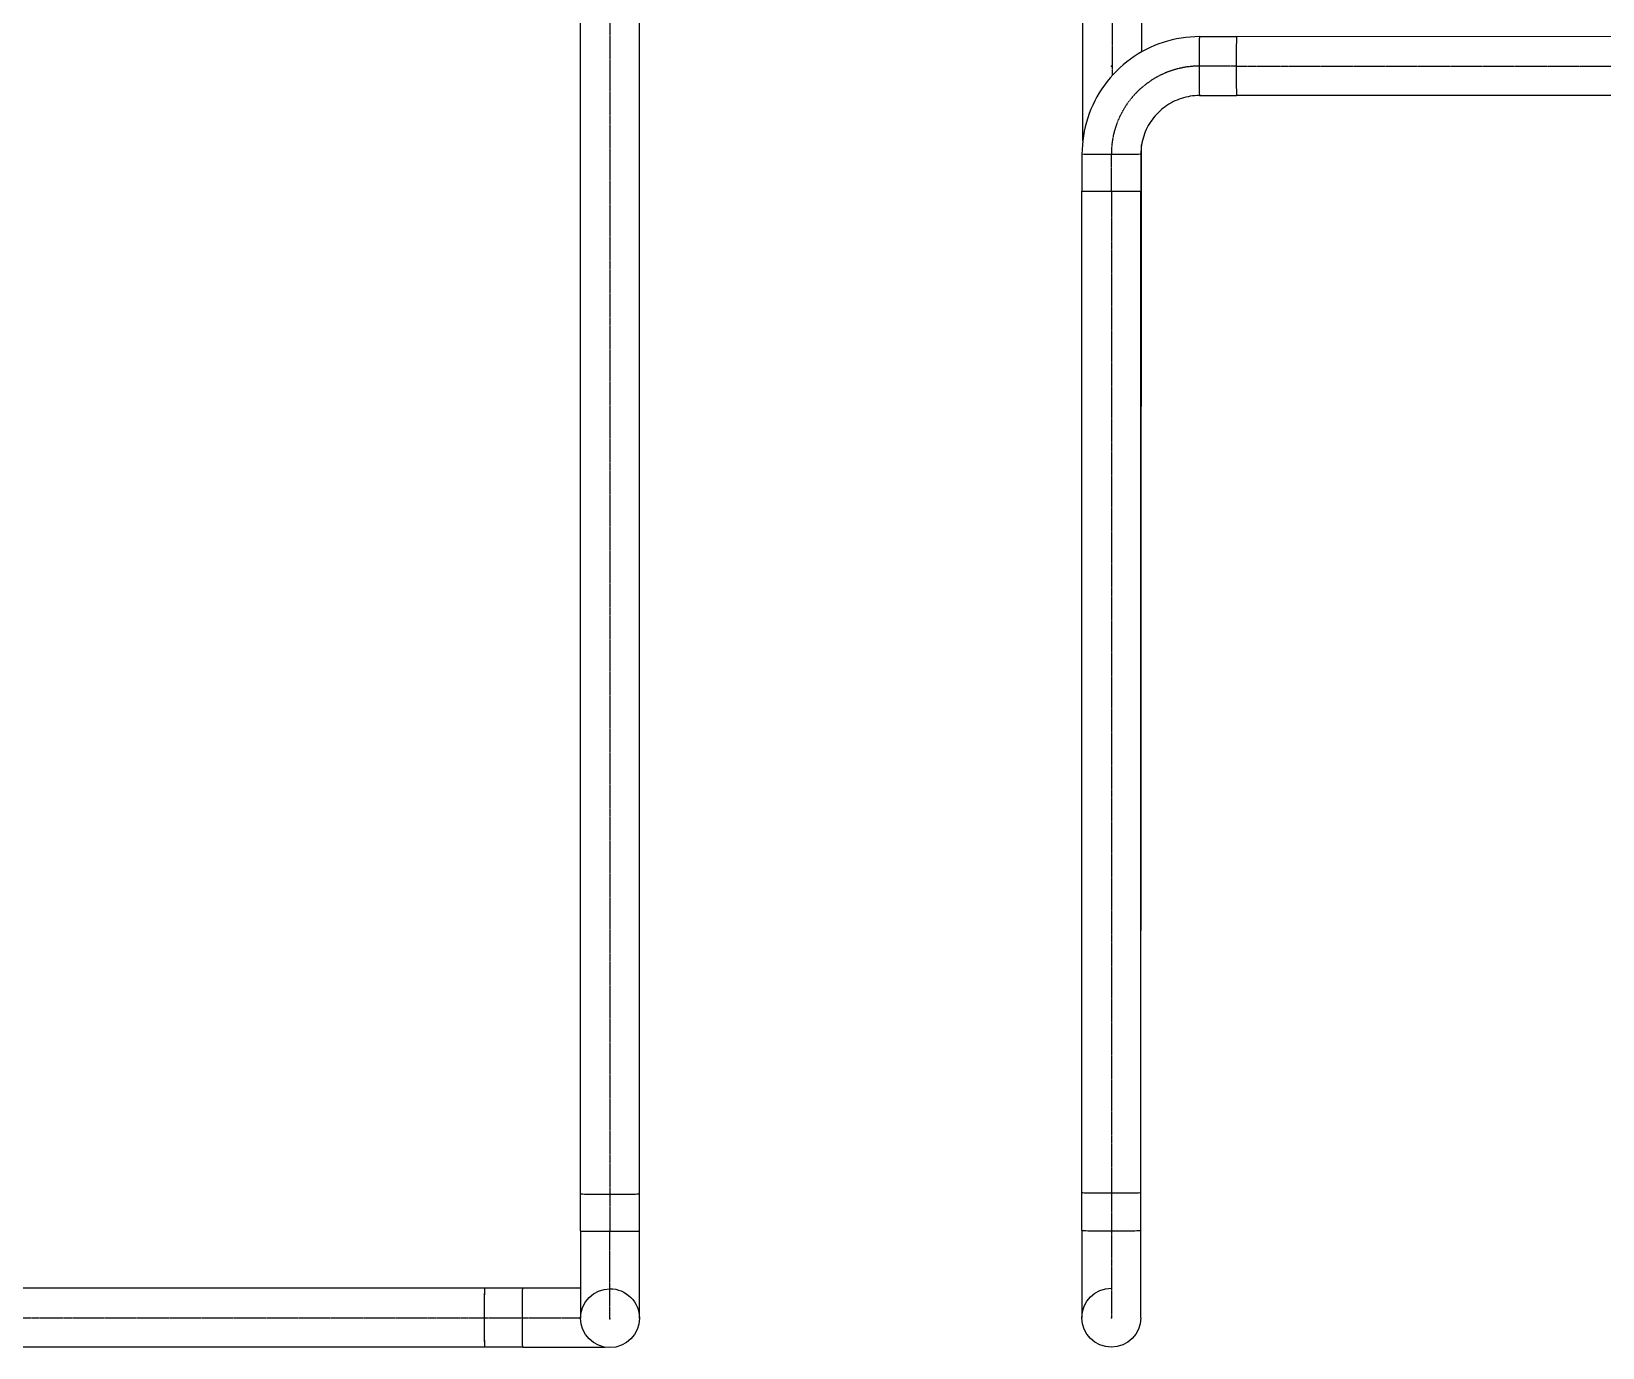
# Model space of a CAD drawing. Header units: millimetres. Extents: x 48717 to 75522, y 76128 to 88842.
# Drawn here: x 69173 to 70868, y 82471 to 83890 of the extents above; entities that cross this region are included whole.
import ezdxf

# ---------------------------------------------------------------- set-up
doc = ezdxf.new("R2010")
doc.units = ezdxf.units.MM
doc.linetypes.add('CENTER2', pattern=[1.125, 0.75, -0.125, 0.125, -0.125])
for name, color, linetype in [('Top (Plan) View2-CENTER', 1, 'CENTER2'), ('Top (Plan) View2-DV20-S1B-002a', 140, 'Continuous'), ('Top (Plan) View2-DV20-S1B-002b', 140, 'Continuous'), ('Top (Plan) View2-DV20-S1B-002c', 140, 'Continuous'), ('Top (Plan) View2-DV90-S1B-002b', 120, 'Continuous'), ('Top (Plan) View2-DV90-S1B-002c', 120, 'Continuous')]:
    doc.layers.add(name, color=color, linetype=linetype)

# ---------------------------------------------------------------- blocks, each defined once
blk = doc.blocks.new('*U912')
at = {"layer": 'Top (Plan) View2-CENTER'}
blk.add_line((66693.7, 82503.1), (69661.7, 82503.1), dxfattribs=at)
at = {"layer": 'Top (Plan) View2-DV90-S1B-002b', "color": 0, "linetype": 'ByBlock', "lineweight": -2}
for p, q in [((69662, 82534.9), (66693.7, 82534.9)), ((69662, 82471.4), (66693.7, 82471.4))]:
    blk.add_line(p, q, dxfattribs=at)
at = {"layer": 'Top (Plan) View2-DV90-S1B-002b', "color": 0, "linetype": 'ByBlock', "lineweight": -2, "extrusion": (0, 0, -1)}
for start_param, end_param in [(1.570796, 3.141593), (0, 1.570796)]:
    blk.add_ellipse((69662, 82503.1), major_axis=(0, -31.8), ratio=0.01, start_param=start_param, end_param=end_param, dxfattribs=at)
blk = doc.blocks.new('*U968')
at = {"layer": 'Top (Plan) View2-CENTER'}
for p, q in [((69662, 82503.1), (69702.9, 82503.1)), ((69702.9, 82503.1), (69765.2, 82503.1))]:
    blk.add_line(p, q, dxfattribs=at)
at = {"layer": 'Top (Plan) View2-DV90-S1B-002b', "color": 0, "linetype": 'ByBlock', "lineweight": -2}
for p, q in [((69702.9, 82534.9), (69662, 82534.9)), ((69765.2, 82534.9), (69702.9, 82534.9)), ((69702.9, 82471.4), (69662, 82471.4)), ((69702.9, 82471.4), (69791.9, 82471.4))]:
    blk.add_line(p, q, dxfattribs=at)
at = {"layer": 'Top (Plan) View2-DV90-S1B-002b', "color": 0, "linetype": 'ByBlock', "lineweight": -2, "extrusion": (0, 0, -1)}
for centre, start_param, end_param in [((69662, 82503.1), 0, 3.141593), ((69702.9, 82503.1), 1.570796, 3.141593), ((69702.9, 82503.1), 0, 1.570796)]:
    blk.add_ellipse(centre, major_axis=(0, -31.8), ratio=0.01, start_param=start_param, end_param=end_param, dxfattribs=at)
blk = doc.blocks.new('*U970')
at = {"layer": 'Top (Plan) View2-CENTER'}
blk.add_line((69797, 83969), (69797, 82636.7), dxfattribs=at)
at = {"layer": 'Top (Plan) View2-DV90-S1B-002c', "color": 0, "linetype": 'ByBlock', "lineweight": -2}
for p, q in [((69765.2, 82636.7), (69765.2, 83969.3)), ((69828.7, 82636.7), (69828.7, 83969.3))]:
    blk.add_line(p, q, dxfattribs=at)
at = {"layer": 'Top (Plan) View2-DV90-S1B-002c', "color": 0, "linetype": 'ByBlock', "lineweight": -2, "extrusion": (0, 0, -1)}
for start_param, end_param in [(1.570796, 3.141593), (0, 1.570796)]:
    blk.add_ellipse((69797, 83969.3), major_axis=(31.8, 0), ratio=0.01, start_param=start_param, end_param=end_param, dxfattribs=at)
at = {"layer": 'Top (Plan) View2-DV90-S1B-002c', "color": 0, "linetype": 'ByBlock', "lineweight": -2}
for start_param, end_param in [(0, 1.570796), (1.570796, 3.141593)]:
    blk.add_ellipse((69797, 82636.7), major_axis=(-31.7, 0), ratio=0.01, start_param=start_param, end_param=end_param, dxfattribs=at)
blk = doc.blocks.new('*U971')
at = {"layer": 'Top (Plan) View2-CENTER'}
for p in [(69797, 82636.4), (69797, 82502.7)]:
    blk.add_line(p, (69797, 82596.7), dxfattribs=at)
blk.add_point((69797, 82501.8), dxfattribs=at)
at = {"layer": 'Top (Plan) View2-DV90-S1B-002c', "color": 0, "linetype": 'ByBlock', "lineweight": -2}
for p, q in [((69765.2, 82596.7), (69765.2, 82636.7)), ((69828.7, 82596.7), (69828.7, 82636.7)), ((69765.2, 82596.7), (69765.2, 82502.7)), ((69828.7, 82502.7), (69828.7, 82596.7))]:
    blk.add_line(p, q, dxfattribs=at)
at = {"layer": 'Top (Plan) View2-DV90-S1B-002c', "color": 0, "linetype": 'ByBlock', "lineweight": -2, "extrusion": (0, 0, -1)}
blk.add_arc((-69797, 82502.7), 31.8, 180, 0, dxfattribs=at)
at = {"layer": 'Top (Plan) View2-DV90-S1B-002c', "color": 0, "linetype": 'ByBlock', "lineweight": -2}
for centre in [(69797, 82636.7), (69797, 82596.7)]:
    blk.add_ellipse(centre, major_axis=(-31.8, 0), ratio=0.01, start_param=0, end_param=3.141593, dxfattribs=at)
at = {"layer": 'Top (Plan) View2-DV90-S1B-002c', "color": 0, "linetype": 'ByBlock', "lineweight": -2, "extrusion": (0, 0, -1)}
for start_param, end_param in [(0, 1.570796), (1.570796, 3.141593)]:
    blk.add_ellipse((69797, 82502.7), major_axis=(-31.7, 0), ratio=0.99995, start_param=start_param, end_param=end_param, dxfattribs=at)
blk = doc.blocks.new('*U975')
at = {"layer": 'Top (Plan) View2-DV20-S1B-002b', "color": 0, "linetype": 'ByBlock', "lineweight": -2}
blk.add_line((70337.8, 82471.4), (70337.8, 82471.4), dxfattribs=at)
at = {"layer": 'Top (Plan) View2-DV20-S1B-002b', "color": 0, "linetype": 'ByBlock', "lineweight": -2, "extrusion": (0, 0, -1)}
blk.add_arc((-70337.8, 82503.1), 31.8, 270, 90, dxfattribs=at)
blk = doc.blocks.new('*U976')
at = {"layer": 'Top (Plan) View2-DV20-S1B-002c', "color": 0, "linetype": 'ByBlock', "lineweight": -2}
blk.add_line((70337.8, 82471.4), (70337.8, 82471.4), dxfattribs=at)
blk = doc.blocks.new('*U977')
at = {"layer": 'Top (Plan) View2-CENTER'}
for p, q in [((70337.8, 82637.8), (70337.8, 82597.2)), ((70337.8, 82597.2), (70337.8, 82503.1))]:
    blk.add_line(p, q, dxfattribs=at)
blk.add_point((70337.8, 82503.1), dxfattribs=at)
at = {"layer": 'Top (Plan) View2-DV20-S1B-002c', "color": 0, "linetype": 'ByBlock', "lineweight": -2}
for p, q in [((70306.1, 82597.2), (70306.1, 82638.1)), ((70369.6, 82597.2), (70369.6, 82638.1)), ((70306.1, 82597.2), (70306.1, 82503.1)), ((70369.6, 82503.1), (70369.6, 82597.2))]:
    blk.add_line(p, q, dxfattribs=at)
at = {"layer": 'Top (Plan) View2-DV20-S1B-002c', "color": 0, "linetype": 'ByBlock', "lineweight": -2, "extrusion": (0, 0, -1)}
blk.add_arc((-70337.8, 82503.1), 31.8, 180, 360, dxfattribs=at)
at = {"layer": 'Top (Plan) View2-DV20-S1B-002c', "color": 0, "linetype": 'ByBlock', "lineweight": -2}
for centre in [(70337.8, 82638.1), (70337.8, 82597.2)]:
    blk.add_ellipse(centre, major_axis=(-31.8, 0), ratio=0.009999, start_param=0, end_param=3.141593, dxfattribs=at)
blk = doc.blocks.new('*U978')
at = {"layer": 'Top (Plan) View2-CENTER'}
for p, q in [((70472.5, 83852.9), (70432.8, 83852.9)), ((70337.8, 83717.9), (70337.8, 83757.9))]:
    blk.add_line(p, q, dxfattribs=at)
blk.add_ellipse((70432.8, 83757.9), major_axis=(-67.2, 67.2), ratio=0.9999, start_param=-0.785448, end_param=0.785348, dxfattribs=at)
blk.add_point((70337.8, 83852.9), dxfattribs=at)
at = {"layer": 'Top (Plan) View2-DV20-S1B-002c', "color": 0, "linetype": 'ByBlock', "lineweight": -2}
for p, q in [((70432.8, 83884.7), (70472.8, 83884.7)), ((70432.8, 83821.2), (70472.8, 83821.2)), ((70306.1, 83757.9), (70306.1, 83717.9)), ((70369.6, 83757.9), (70369.6, 83717.9))]:
    blk.add_line(p, q, dxfattribs=at)
for centre, start_param, end_param in [((70432.8, 83852.9), 0, 3.141593), ((70472.8, 83852.9), 0, 1.580796), ((70472.8, 83852.9), 1.580796, 3.141593)]:
    blk.add_ellipse(centre, major_axis=(0, 31.7), ratio=0.009999, start_param=start_param, end_param=end_param, dxfattribs=at)
at = {"layer": 'Top (Plan) View2-DV20-S1B-002c', "color": 0, "linetype": 'ByBlock', "lineweight": -2, "extrusion": (0, 0, -1)}
for centre, major_axis, start_param, end_param in [((70337.8, 83757.9), (31.8, 0), 0.009999, 3.141593), ((70337.8, 83757.9), (31.7, 0), 0, 0.009999), ((70337.8, 83717.9), (31.8, 0), 1.580795, 3.141593), ((70337.8, 83717.9), (31.8, 0), 0, 1.580795)]:
    blk.add_ellipse(centre, major_axis=major_axis, ratio=0.01, start_param=start_param, end_param=end_param, dxfattribs=at)
at = {"layer": 'Top (Plan) View2-DV20-S1B-002c', "color": 0, "linetype": 'ByBlock', "lineweight": -2}
for points in [[(70432.8, 83884.7), (70419.6, 83884.7), (70406.3, 83882.6), (70381, 83874.4), (70369.1, 83868.3), (70347.6, 83852.7), (70338.1, 83843.2), (70322.5, 83821.7), (70316.4, 83809.7), (70308.2, 83784.5), (70306.1, 83771.2), (70306.1, 83757.9)], [(70432.8, 83821.2), (70426.2, 83821.2), (70419.6, 83820.1), (70407, 83816), (70401, 83813), (70390.3, 83805.2), (70385.6, 83800.5), (70377.8, 83789.7), (70374.7, 83783.8), (70370.6, 83771.2), (70369.6, 83764.6), (70369.6, 83757.9)]]:
    blk.add_open_spline(points, degree=3, knots=[1.570796, 1.570796, 1.570796, 1.570796, 1.884956, 1.884956, 2.199115, 2.199115, 2.513274, 2.513274, 2.827433, 2.827433, 3.141593, 3.141593, 3.141593, 3.141593], dxfattribs=at)
blk = doc.blocks.new('*U979')
at = {"layer": 'Top (Plan) View2-CENTER'}
blk.add_line((70337.8, 83717.6), (70337.8, 82638.1), dxfattribs=at)
at = {"layer": 'Top (Plan) View2-DV20-S1B-002c', "color": 0, "linetype": 'ByBlock', "lineweight": -2}
for p, q in [((70306.1, 82638.1), (70306.1, 83717.9)), ((70369.6, 82638.1), (70369.6, 83717.9))]:
    blk.add_line(p, q, dxfattribs=at)
at = {"layer": 'Top (Plan) View2-DV20-S1B-002c', "color": 0, "linetype": 'ByBlock', "lineweight": -2, "extrusion": (0, 0, -1)}
for start_param, end_param in [(1.570796, 3.141593), (0, 1.570796)]:
    blk.add_ellipse((70337.8, 83717.9), major_axis=(31.8, 0), ratio=0.01, start_param=start_param, end_param=end_param, dxfattribs=at)
at = {"layer": 'Top (Plan) View2-DV20-S1B-002c', "color": 0, "linetype": 'ByBlock', "lineweight": -2}
blk.add_ellipse((70337.8, 82638.1), major_axis=(-31.8, 0), ratio=0.01, start_param=1.570796, end_param=3.141593, dxfattribs=at)
blk = doc.blocks.new('*U980')
at = {"layer": 'Top (Plan) View2-DV20-S1B-002a', "color": 0, "linetype": 'ByBlock', "lineweight": -2}
for p, q in [((70369.7, 82597.1), (70369.7, 82638.1)), ((70369.6, 82503.1), (70369.7, 82597.1))]:
    blk.add_line(p, q, dxfattribs=at)
at = {"layer": 'Top (Plan) View2-DV20-S1B-002a', "color": 0, "linetype": 'ByBlock', "lineweight": -2, "extrusion": (0, 0, -1)}
for centre, start_param in [((70337.9, 82638.1), 3.067971), ((70337.9, 82597.2), 3.080146)]:
    blk.add_ellipse(centre, major_axis=(-31.7, 0), ratio=0.009999, start_param=start_param, end_param=3.141593, dxfattribs=at)
blk = doc.blocks.new('*U981')
at = {"layer": 'Top (Plan) View2-CENTER'}
blk.add_line((70338.8, 84022.7), (70338.7, 83842.8), dxfattribs=at)
at = {"layer": 'Top (Plan) View2-DV20-S1B-002a', "color": 0, "linetype": 'ByBlock', "lineweight": -2}
for p, q in [((70306.9, 83772.2), (70307.1, 84022.7)), ((70370.5, 83868.3), (70370.6, 84022.7)), ((70369.7, 82638.1), (70370.4, 83768))]:
    blk.add_line(p, q, dxfattribs=at)
blk.add_ellipse((70338.8, 84022.7), major_axis=(31.7, 0), ratio=0.009999, start_param=0, end_param=0.447447, dxfattribs=at)
at = {"layer": 'Top (Plan) View2-DV20-S1B-002a', "color": 0, "linetype": 'ByBlock', "lineweight": -2, "extrusion": (0, 0, -1)}
blk.add_ellipse((70337.9, 82638.1), major_axis=(-31.7, 0), ratio=0.009999, start_param=3.067971, end_param=3.141593, dxfattribs=at)
blk = doc.blocks.new('*U983')
at = {"layer": 'Top (Plan) View2-CENTER'}
blk.add_line((70472.8, 83852.9), (74421, 83852.5), dxfattribs=at)
at = {"layer": 'Top (Plan) View2-DV20-S1B-002c', "color": 0, "linetype": 'ByBlock', "lineweight": -2}
for p, q in [((74421.3, 83884.3), (70472.8, 83884.7)), ((74421.3, 83820.8), (70472.8, 83821.2))]:
    blk.add_line(p, q, dxfattribs=at)
for start_param, end_param in [(0, 1.570796), (1.570796, 3.141593)]:
    blk.add_ellipse((70472.8, 83852.9), major_axis=(0, 31.7), ratio=0.009999, start_param=start_param, end_param=end_param, dxfattribs=at)

msp = doc.modelspace()

# ---------------------------------------------------------------- block references
at = {"layer": 'Top (Plan) View2-DV20-S1B-002a'}
for name in ['*U981', '*U980']:
    msp.add_blockref(name, (0, 0), dxfattribs=at)
at = {"layer": 'Top (Plan) View2-DV20-S1B-002b'}
msp.add_blockref('*U975', (0, 0), dxfattribs=at)
at = {"layer": 'Top (Plan) View2-DV20-S1B-002c'}
for name in ['*U978', '*U983', '*U979', '*U977', '*U976']:
    msp.add_blockref(name, (0, 0), dxfattribs=at)
at = {"layer": 'Top (Plan) View2-DV90-S1B-002b'}
for name in ['*U912', '*U968']:
    msp.add_blockref(name, (0, 0), dxfattribs=at)
at = {"layer": 'Top (Plan) View2-DV90-S1B-002c'}
for name in ['*U970', '*U971']:
    msp.add_blockref(name, (0, 0), dxfattribs=at)

doc.saveas('drawing.dxf')
